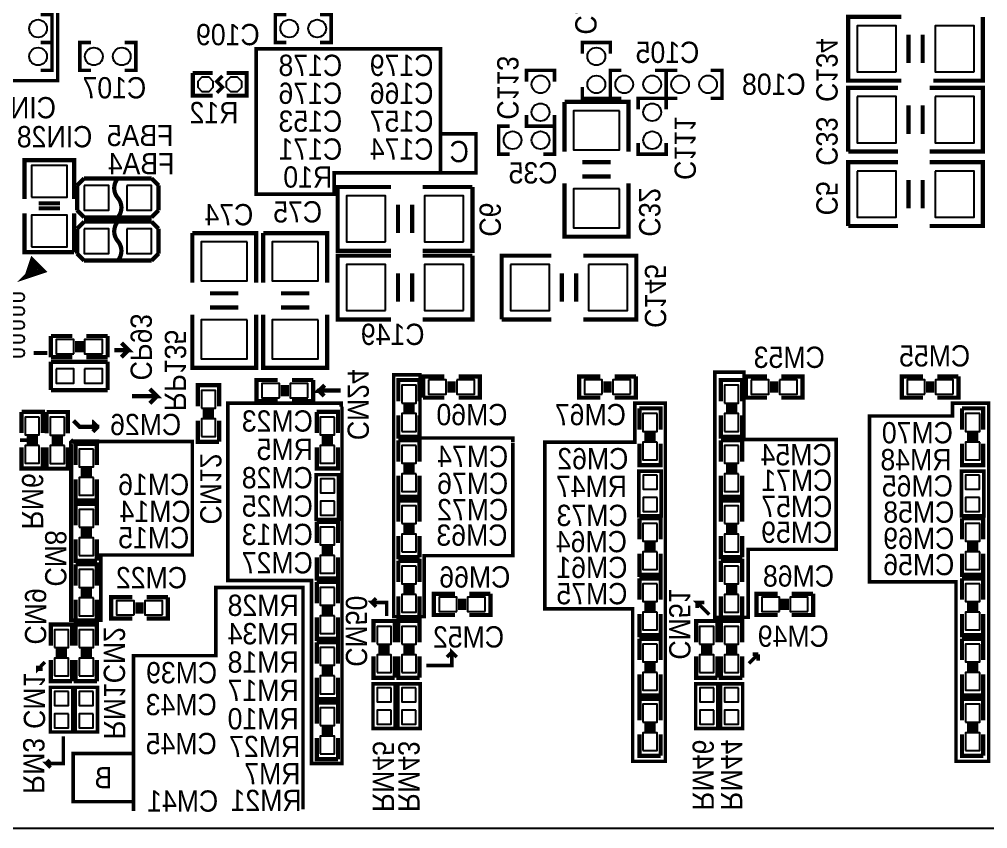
# Model space of a CAD drawing. Extents: x -5 to 120, y 0 to 85.
# Drawn here: x 33.94 to 68.62, y 0 to 28.99 of the extents above; entities that cross this region are included whole.
import ezdxf

# ---------------------------------------------------------------- set-up
doc = ezdxf.new("R2010")
doc.units = 0
for name, color, linetype in [('BG_OUTLINE', 2, 'CONTINUOUS'), ('BG_SILKSCREEN_BOTTOM', 4, 'CONTINUOUS'), ('PG_SILKSCREEN_BOTTOM', 6, 'CONTINUOUS'), ('PIN_BOTTOM', 8, 'CONTINUOUS'), ('RD_SILKSCREEN_BOTTOM', 7, 'CONTINUOUS')]:
    doc.layers.add(name, color=color, linetype=linetype)

msp = doc.modelspace()

# ---------------------------------------------------------------- linework, layer by layer
at = {"layer": 'BG_OUTLINE'}
msp.add_lwpolyline([(0, 1.500124), (0, 83.49996, -0.414214), (1.500124, 85.000084), (113.4999, 85.000084, -0.414214), (115.000024, 83.49996), (115.000024, 1.500124, -0.414214), (113.4999, 0), (1.500124, 0, -0.414214), (0, 1.500124)], format="xyb", dxfattribs=at)
at = {"layer": 'BG_SILKSCREEN_BOTTOM'}
for points, const_width in [([(35.179, 32.258), (32.893, 32.258), (32.893, 29.337), (31.115, 29.337), (31.115, 32.004), (28.575, 32.004), (28.575, 28.702), (26.416, 28.702), (26.416, 26.289), (31.242, 26.289), (31.242, 26.797), (35.306, 26.797), (35.306, 32.258), (35.179, 32.258)], 0.127), ([(45.466, 27.94), (42.418, 27.94), (42.418, 22.733), (45.212, 22.733), (45.212, 23.495), (49.022, 23.495), (49.022, 27.94), (45.466, 27.94)], 0.127), ([(49.022, 23.495), (50.292, 23.495), (50.292, 24.892), (49.022, 24.892)], 0.127), ([(37.592, 17.399), (37.846, 17.145), (37.338, 17.145)], 0.1524), ([(37.846, 17.145), (37.592, 16.891)], 0.1524), ([(51.6128, 13.843), (51.6128, 13.9954), (48.2854, 13.9954), (48.2854, 16.256), (47.3456, 16.256), (47.3456, 7.5946), (48.4378, 7.5946), (48.4378, 9.779), (51.6128, 9.779), (51.6128, 13.8176)], 0.127), ([(62.7634, 13.9446), (59.8932, 13.9446), (59.8932, 16.3576), (58.8518, 16.3576), (58.8518, 7.5692), (60.0456, 7.5692), (60.0456, 10.0076), (63.1952, 10.0076), (63.1952, 13.9446), (62.7634, 13.9446)], 0.127), ([(45.44568, 15.6972), (44.66082, 15.6972), (44.6532, 15.68958), (44.66844, 15.68958), (44.8691, 15.89024)], 0.1524), ([(38.608, 15.748), (38.862, 15.494), (37.973, 15.494)], 0.1524), ([(44.6532, 15.68958), (44.6659, 15.68958), (44.8564, 15.49908)], 0.1524), ([(38.862, 15.494), (38.608, 15.24)], 0.1524), ([(45.4914, 15.113), (45.4914, 2.3368), (44.3992, 2.3368), (44.3992, 8.3058), (44.3992, 8.89), (41.402, 8.89), (41.402, 15.24), (45.466, 15.24), (45.466, 15.113)], 0.127), ([(56.896, 15.24), (55.9816, 15.24), (55.9816, 13.843), (52.7558, 13.843), (52.7558, 7.874), (55.9054, 7.874), (55.9054, 2.413), (57.0738, 2.413), (57.0738, 15.24), (56.896, 15.24)], 0.127), ([(68.6054, 15.24), (67.3608, 15.24), (67.3608, 14.7828), (64.389, 14.7828), (64.389, 8.8392), (67.4878, 8.8392), (67.4878, 2.413), (68.6562, 2.413), (68.6562, 15.24), (68.6054, 15.24)], 0.127), ([(35.872674, 14.616938), (36.091876, 14.397736), (36.727638, 14.397736), (36.727638, 14.383258), (36.56584, 14.221714)], 0.1524), ([(36.727638, 14.397736), (36.54806, 14.577314), (36.540694, 14.577314)], 0.1524), ([(33.9598, 13.9192), (34.2392, 13.9192)], 0.127), ([(38.0238, 0.635), (38.0238, 6.1976), (40.9702, 6.1976), (40.9702, 7.9756), (40.9702, 8.636), (44.0944, 8.636), (44.0944, 7.9756), (44.0944, 0.6858)], 0.127), ([(47.0916, 7.62), (47.0916, 8.1026), (46.5582, 8.1026), (46.7106, 7.9502)], 0.127), ([(46.5582, 8.1026), (46.7106, 8.255)], 0.127), ([(58.6486, 7.6708), (58.2168, 8.1026), (58.4708, 8.1026)], 0.127), ([(58.2168, 8.1026), (58.2168, 7.8994)], 0.127), ([(48.514, 5.842), (49.4284, 5.842), (49.4284, 6.3246), (49.6062, 6.1468)], 0.127), ([(49.4284, 6.3246), (49.2506, 6.1468)], 0.127), ([(60.071, 5.9182), (60.4012, 6.2484)], 0.127), ([(60.4012, 6.2484), (60.198, 6.2484)], 0.127), ([(60.4012, 6.2484), (60.4012, 6.0198)], 0.127), ([(34.8488, 5.969), (34.5948, 5.715), (34.5948, 5.842)], 0.127), ([(34.5948, 5.715), (34.7726, 5.715)], 0.127), ([(35.5092, 3.302), (35.5092, 2.3368), (34.8996, 2.3368), (35.052, 2.1844)], 0.127), ([(34.8996, 2.3368), (35.0266, 2.4638)], 0.127), ([(37.9984, 2.6924), (35.8648, 2.6924), (35.8648, 0.9652), (37.9984, 0.9652)], 0.127)]:
    msp.add_lwpolyline(points, dxfattribs=dict(at, const_width=const_width))
msp.add_lwpolyline([(39.8272, 13.8684, 0.127, 0.127, 0), (36.8046, 13.8684, 0.1524, 0.1524, 0), (35.82924, 13.8684, 0.1524, 0.1524, 0), (35.82162, 13.87602, 0.1524, 0.1524, 0), (35.7886, 13.843, 0.1524, 0.1524, 0), (35.7886, 7.4676, 0.127, 0.127, 0), (36.8554, 7.4676, 0.127, 0.127, 0), (36.8554, 9.8044, 0.127, 0.127, 0), (40.132, 9.8044, 0.127, 0.127, 0), (40.132, 13.8684, 0.127, 0.127, 0), (39.5224, 13.8684, 0.127, 0.127, 0)], format="xyseb", dxfattribs=at)
at = {"layer": 'PG_SILKSCREEN_BOTTOM'}
for points, const_width in [([(34.70402, 28.165552), (35.10407, 28.165552), (35.10407, 29.165804), (34.70402, 29.165804)], 0.127), ([(43.504104, 28.165552), (43.104054, 28.165552), (43.104054, 29.165804), (43.504104, 29.165804)], 0.127), ([(44.704, 28.165552), (45.10405, 28.165552), (45.10405, 29.165804), (44.704, 29.165804)], 0.127), ([(65.532, 29.083), (63.627, 29.083), (63.627, 26.797), (65.532, 26.797)], 0.1524), ([(66.675, 26.797), (68.453, 26.797), (68.453, 29.083)], 0.1524), ([(65.786, 28.448), (65.786, 27.432)], 0.1524), ([(66.294, 28.448), (66.294, 27.432)], 0.1524), ([(34.70402, 27.165554), (35.10407, 27.165554), (35.10407, 28.165806), (34.70402, 28.165806)], 0.127), ([(36.504118, 27.165554), (36.104068, 27.165554), (36.104068, 28.165806), (36.504118, 28.165806)], 0.127), ([(37.704014, 27.165554), (38.104064, 27.165554), (38.104064, 28.165806), (37.704014, 28.165806)], 0.127), ([(54.104032, 27.765502), (54.104032, 28.165552), (55.104284, 28.165552), (55.104284, 27.765502)], 0.127), ([(40.857932, 26.259282), (40.146732, 26.259282), (40.146732, 27.072082)], 0.1524), ([(40.146732, 27.072082), (40.857932, 27.072082)], 0.1524), ([(41.365932, 27.072082), (42.077132, 27.072082), (42.077132, 26.259282), (41.365932, 26.259282)], 0.1524), ([(53.104288, 26.765758), (53.104288, 27.165808), (52.104036, 27.165808), (52.104036, 26.765758)], 0.127), ([(55.50408, 27.165808), (55.10403, 27.165808), (55.10403, 26.165556), (55.50408, 26.165556)], 0.127), ([(56.703976, 27.165808), (57.104026, 27.165808), (57.104026, 26.165556), (56.703976, 26.165556)], 0.127), ([(57.50433, 26.165556), (57.10428, 26.165556), (57.10428, 27.165808), (57.50433, 27.165808)], 0.127), ([(58.704226, 26.165556), (59.104276, 26.165556), (59.104276, 27.165808), (58.704226, 27.165808)], 0.127), ([(41.212008, 26.965656), (41.011856, 26.765758), (41.212008, 26.565606), (41.011856, 26.365708)], 0.127), ([(54.104032, 26.565606), (54.104032, 26.165556), (55.104284, 26.165556), (55.104284, 26.565606)], 0.127), ([(65.405, 26.543), (63.627, 26.543), (63.627, 24.257)], 0.1524), ([(66.548, 24.257), (68.453, 24.257), (68.453, 26.543), (66.548, 26.543)], 0.1524), ([(55.753, 24.257), (55.753, 26.035), (53.467, 26.035)], 0.1524), ([(53.467, 26.035), (53.467, 24.257)], 0.1524), ([(57.10428, 25.76576), (57.10428, 26.16581), (56.104028, 26.16581), (56.104028, 25.76576)], 0.127), ([(65.786, 24.892), (65.786, 25.908)], 0.1524), ([(66.294, 24.892), (66.294, 25.908)], 0.1524), ([(53.104288, 25.565862), (53.104288, 25.165812), (52.104036, 25.165812), (52.104036, 25.565862)], 0.127), ([(51.504088, 25.165812), (51.104038, 25.165812), (51.104038, 24.16556), (51.504088, 24.16556)], 0.127), ([(52.703984, 25.165812), (53.104034, 25.165812), (53.104034, 24.16556), (52.703984, 24.16556)], 0.127), ([(57.10428, 24.565864), (57.10428, 24.165814), (56.104028, 24.165814), (56.104028, 24.565864)], 0.127), ([(63.627, 24.257), (65.405, 24.257)], 0.1524), ([(35.89782, 22.5552), (35.89782, 23.9522), (35.77082, 23.9522), (34.11982, 23.9522), (34.11982, 22.5552)], 0.1524), ([(54.102, 23.876), (55.118, 23.876)], 0.1524), ([(65.405, 23.876), (63.627, 23.876), (63.627, 21.59)], 0.1524), ([(66.548, 21.59), (68.453, 21.59), (68.453, 23.876), (66.548, 23.876)], 0.1524), ([(36.00196, 23.04288), (36.25596, 23.29688)], 0.1524), ([(36.25596, 23.29688), (38.66896, 23.29688)], 0.1524), ([(38.66896, 23.29688), (38.92296, 23.04288)], 0.1524), ([(54.102, 23.368), (55.118, 23.368)], 0.1524), ([(65.786, 22.225), (65.786, 23.241)], 0.1524), ([(66.294, 22.225), (66.294, 23.241)], 0.1524), ([(36.00196, 22.15388), (36.00196, 23.04288)], 0.1524), ([(38.92296, 23.04288), (38.92296, 22.15388)], 0.1524), ([(47.244, 22.987), (45.339, 22.987), (45.339, 20.701), (47.244, 20.701)], 0.1524), ([(48.387, 20.701), (50.165, 20.701), (50.165, 22.987)], 0.1524), ([(50.165, 22.987), (48.387, 22.987)], 0.1524), ([(53.467, 23.114), (53.467, 21.209), (55.753, 21.209), (55.753, 23.114)], 0.1524), ([(35.38982, 22.4028), (34.62782, 22.4028)], 0.1524), ([(35.38982, 22.225), (34.62782, 22.225)], 0.1524), ([(36.25596, 21.89988), (36.00196, 22.15388)], 0.1524), ([(38.92296, 22.15388), (38.66896, 21.89988)], 0.1524), ([(47.498, 22.352), (47.498, 21.336)], 0.1524), ([(48.006, 22.352), (48.006, 21.336)], 0.1524), ([(34.11982, 22.0472), (34.11982, 20.6502), (35.89782, 20.6502)], 0.1524), ([(35.89782, 20.6502), (35.89782, 22.0472)], 0.1524), ([(38.66896, 21.89988), (36.25596, 21.89988)], 0.1524), ([(36.00196, 21.49348), (36.25596, 21.74748)], 0.1524), ([(36.00196, 20.60448), (36.00196, 21.49348)], 0.1524), ([(36.25596, 21.74748), (38.66896, 21.74748)], 0.1524), ([(38.66896, 21.74748), (38.92296, 21.49348)], 0.1524), ([(38.92296, 21.49348), (38.92296, 20.60448)], 0.1524), ([(63.627, 21.59), (65.405, 21.59)], 0.1524), ([(42.418, 19.558), (42.418, 21.336), (40.132, 21.336)], 0.1524), ([(40.132, 21.336), (40.132, 19.558)], 0.1524), ([(44.958, 19.558), (44.958, 21.336), (42.672, 21.336)], 0.1524), ([(42.672, 21.336), (42.672, 19.558)], 0.1524), ([(34.228278, 19.808444), (34.405062, 20.338796), (34.758376, 19.985228), (34.228278, 19.808444), (34.511234, 20.0914)], 0.199898), ([(36.25596, 20.35048), (36.00196, 20.60448)], 0.1524), ([(38.92296, 20.60448), (38.66896, 20.35048)], 0.1524), ([(47.244, 20.52828), (45.339, 20.52828), (45.339, 18.24228), (47.244, 18.24228)], 0.1524), ([(48.387, 18.24228), (50.165, 18.24228), (50.165, 20.52828)], 0.1524), ([(50.165, 20.52828), (48.387, 20.52828)], 0.1524), ([(52.98948, 20.52828), (51.21148, 20.52828), (51.21148, 18.24228)], 0.1524), ([(54.13248, 18.24228), (56.03748, 18.24228), (56.03748, 20.52828), (54.13248, 20.52828)], 0.1524), ([(38.66896, 20.35048), (36.25596, 20.35048)], 0.1524), ([(47.498, 19.89328), (47.498, 18.87728)], 0.1524), ([(48.006, 19.89328), (48.006, 18.87728)], 0.1524), ([(53.37048, 18.87728), (53.37048, 19.89328)], 0.1524), ([(53.87848, 18.87728), (53.87848, 19.89328)], 0.1524), ([(40.767, 19.177), (41.783, 19.177)], 0.1524), ([(43.307, 19.177), (44.323, 19.177)], 0.1524), ([(40.767, 18.669), (41.783, 18.669)], 0.1524), ([(43.307, 18.669), (44.323, 18.669)], 0.1524), ([(40.132, 18.415), (40.132, 16.51), (42.418, 16.51), (42.418, 18.415)], 0.1524), ([(42.672, 18.415), (42.672, 16.51), (44.958, 16.51), (44.958, 18.415)], 0.1524), ([(51.21148, 18.24228), (52.98948, 18.24228)], 0.1524), ([(35.82924, 17.65046), (35.06724, 17.65046)], 0.1524), ([(35.06724, 17.65046), (35.06724, 16.88846)], 0.1524), ([(37.09924, 17.65046), (36.33724, 17.65046)], 0.1524), ([(37.09924, 16.88846), (37.09924, 17.65046)], 0.1524), ([(36.00704, 17.47266), (36.00704, 17.06626)], 0.1524), ([(36.15944, 17.47266), (36.15944, 17.06626)], 0.1524), ([(34.942018, 17.041622), (34.442146, 17.041622)], 0.1524), ([(35.06724, 16.88846), (35.82924, 16.88846)], 0.1524), ([(35.06724, 16.7259), (37.09924, 16.7259)], 0.1524), ([(35.06724, 15.7099), (35.06724, 16.7259)], 0.1524), ([(36.33724, 16.88846), (37.09924, 16.88846)], 0.1524), ([(37.09924, 16.7259), (37.09924, 15.7099)], 0.1524), ([(41.08958, 15.12824), (41.08958, 15.89024), (40.32758, 15.89024), (40.32758, 15.12824)], 0.1524), ([(43.191684, 16.07439), (42.429684, 16.07439), (42.429684, 15.31239), (43.191684, 15.31239)], 0.1524), ([(43.369484, 15.89659), (43.369484, 15.49019)], 0.1524), ([(43.521884, 15.89659), (43.521884, 15.49019)], 0.1524), ([(43.699684, 15.31239), (44.461684, 15.31239), (44.461684, 16.07439)], 0.1524), ([(44.461684, 16.07439), (43.699684, 16.07439)], 0.1524), ([(48.271684, 15.31239), (48.271684, 16.07439), (47.509684, 16.07439), (47.509684, 15.31239)], 0.1524), ([(49.160684, 16.20139), (48.398684, 16.20139), (48.398684, 15.43939)], 0.1524), ([(49.338484, 15.61719), (49.338484, 16.02359)], 0.1524), ([(49.490884, 15.61719), (49.490884, 16.02359)], 0.1524), ([(49.668684, 15.43939), (50.430684, 15.43939), (50.430684, 16.20139), (49.668684, 16.20139)], 0.1524), ([(54.748684, 16.20139), (53.986684, 16.20139), (53.986684, 15.43939), (54.748684, 15.43939)], 0.1524), ([(54.926484, 16.02359), (54.926484, 15.61719)], 0.1524), ([(55.078884, 16.02359), (55.078884, 15.61719)], 0.1524), ([(55.256684, 15.43939), (56.018684, 15.43939), (56.018684, 16.20139)], 0.1524), ([(56.018684, 16.20139), (55.256684, 16.20139)], 0.1524), ([(59.828684, 15.31239), (59.828684, 16.07439), (59.066684, 16.07439), (59.066684, 15.31239)], 0.1524), ([(60.717684, 16.20139), (59.955684, 16.20139), (59.955684, 15.43939)], 0.1524), ([(60.895484, 15.61719), (60.895484, 16.02359)], 0.1524), ([(61.047884, 15.61719), (61.047884, 16.02359)], 0.1524), ([(61.225684, 15.43939), (61.987684, 15.43939), (61.987684, 16.20139), (61.225684, 16.20139)], 0.1524), ([(66.305684, 16.20139), (65.543684, 16.20139), (65.543684, 15.43939), (66.305684, 15.43939)], 0.1524), ([(66.483484, 16.02359), (66.483484, 15.61719)], 0.1524), ([(66.635884, 16.02359), (66.635884, 15.61719)], 0.1524), ([(66.813684, 15.43939), (67.575684, 15.43939), (67.575684, 16.20139)], 0.1524), ([(67.575684, 16.20139), (66.813684, 16.20139)], 0.1524), ([(37.09924, 15.7099), (35.06724, 15.7099)], 0.1524), ([(48.398684, 15.43939), (49.160684, 15.43939)], 0.1524), ([(59.955684, 15.43939), (60.717684, 15.43939)], 0.1524), ([(34.77768, 14.17066), (34.77768, 14.93266), (34.01568, 14.93266)], 0.1524), ([(34.01568, 14.93266), (34.01568, 14.17066)], 0.1524), ([(35.6743, 14.16558), (35.6743, 14.92758), (34.9123, 14.92758)], 0.1524), ([(34.9123, 14.92758), (34.9123, 14.16558)], 0.1524), ([(40.91178, 14.95044), (40.50538, 14.95044)], 0.1524), ([(45.350684, 14.16939), (45.350684, 14.93139), (44.588684, 14.93139)], 0.1524), ([(44.588684, 14.93139), (44.588684, 14.16939)], 0.1524), ([(48.093884, 15.13459), (47.687484, 15.13459)], 0.1524), ([(48.093884, 14.98219), (47.687484, 14.98219)], 0.1524), ([(56.907684, 14.29639), (56.907684, 15.05839), (56.145684, 15.05839)], 0.1524), ([(56.145684, 15.05839), (56.145684, 14.29639)], 0.1524), ([(59.650884, 15.13459), (59.244484, 15.13459)], 0.1524), ([(59.650884, 14.98219), (59.244484, 14.98219)], 0.1524), ([(68.464684, 14.29639), (68.464684, 15.05839), (67.702684, 15.05839)], 0.1524), ([(67.702684, 15.05839), (67.702684, 14.29639)], 0.1524), ([(40.32758, 14.62024), (40.32758, 13.85824), (41.08958, 13.85824)], 0.1524), ([(40.91178, 14.79804), (40.50538, 14.79804)], 0.1524), ([(41.08958, 13.85824), (41.08958, 14.62024)], 0.1524), ([(47.509684, 14.80439), (47.509684, 14.04239), (48.271684, 14.04239)], 0.1524), ([(48.271684, 14.04239), (48.271684, 14.80439)], 0.1524), ([(59.066684, 14.80439), (59.066684, 14.04239), (59.828684, 14.04239)], 0.1524), ([(59.828684, 14.04239), (59.828684, 14.80439)], 0.1524), ([(34.19348, 13.99286), (34.59988, 13.99286)], 0.1524), ([(34.19348, 13.84046), (34.59988, 13.84046)], 0.1524), ([(35.0901, 13.98778), (35.4965, 13.98778)], 0.1524), ([(35.0901, 13.83538), (35.4965, 13.83538)], 0.1524), ([(44.766484, 13.99159), (45.172884, 13.99159)], 0.1524), ([(44.766484, 13.83919), (45.172884, 13.83919)], 0.1524), ([(48.271684, 13.15339), (48.271684, 13.91539), (47.509684, 13.91539)], 0.1524), ([(47.509684, 13.91539), (47.509684, 13.15339)], 0.1524), ([(56.323484, 14.11859), (56.729884, 14.11859)], 0.1524), ([(56.323484, 13.96619), (56.729884, 13.96619)], 0.1524), ([(59.828684, 13.15339), (59.828684, 13.91539), (59.066684, 13.91539)], 0.1524), ([(59.066684, 13.91539), (59.066684, 13.15339)], 0.1524), ([(67.880484, 14.11859), (68.286884, 14.11859)], 0.1524), ([(67.880484, 13.96619), (68.286884, 13.96619)], 0.1524), ([(34.01568, 13.66266), (34.01568, 12.90066), (34.77768, 12.90066), (34.77768, 13.66266)], 0.1524), ([(34.9123, 13.65758), (34.9123, 12.89558), (35.6743, 12.89558), (35.6743, 13.65758)], 0.1524), ([(36.714684, 13.02639), (36.714684, 13.78839), (35.952684, 13.78839)], 0.1524), ([(35.952684, 13.78839), (35.952684, 13.02639)], 0.1524), ([(44.588684, 13.66139), (44.588684, 12.89939), (45.350684, 12.89939), (45.350684, 13.66139)], 0.1524), ([(56.145684, 13.78839), (56.145684, 13.02639), (56.907684, 13.02639), (56.907684, 13.78839)], 0.1524), ([(67.702684, 13.78839), (67.702684, 13.02639), (68.464684, 13.02639), (68.464684, 13.78839)], 0.1524), ([(36.130484, 12.84859), (36.536884, 12.84859)], 0.1524), ([(47.687484, 12.97559), (48.093884, 12.97559)], 0.1524), ([(47.687484, 12.82319), (48.093884, 12.82319)], 0.1524), ([(56.925464, 11.21029), (56.127904, 11.21029), (56.127904, 12.81049), (56.925464, 12.81049), (56.925464, 11.21029)], 0.127), ([(59.244484, 12.97559), (59.650884, 12.97559)], 0.1524), ([(59.244484, 12.82319), (59.650884, 12.82319)], 0.1524), ([(68.482464, 11.21029), (67.684904, 11.21029), (67.684904, 12.81049), (68.482464, 12.81049), (68.482464, 11.21029)], 0.127), ([(35.952684, 12.51839), (35.952684, 11.75639), (36.714684, 11.75639), (36.714684, 12.51839)], 0.1524), ([(36.130484, 12.69619), (36.536884, 12.69619)], 0.1524), ([(45.368464, 11.08329), (44.570904, 11.08329), (44.570904, 12.68349), (45.368464, 12.68349), (45.368464, 11.08329)], 0.127), ([(47.509684, 12.64539), (47.509684, 11.88339), (48.271684, 11.88339), (48.271684, 12.64539)], 0.1524), ([(59.066684, 12.64539), (59.066684, 11.88339), (59.828684, 11.88339), (59.828684, 12.64539)], 0.1524), ([(48.271684, 10.99439), (48.271684, 11.75639), (47.509684, 11.75639), (47.509684, 10.99439)], 0.1524), ([(59.828684, 10.99439), (59.828684, 11.75639), (59.066684, 11.75639), (59.066684, 10.99439)], 0.1524), ([(36.714684, 10.86739), (36.714684, 11.62939), (35.952684, 11.62939), (35.952684, 10.86739)], 0.1524), ([(56.907684, 10.35939), (56.907684, 11.12139), (56.145684, 11.12139)], 0.1524), ([(56.145684, 11.12139), (56.145684, 10.35939)], 0.1524), ([(68.464684, 10.35939), (68.464684, 11.12139), (67.702684, 11.12139)], 0.1524), ([(67.702684, 11.12139), (67.702684, 10.35939)], 0.1524), ([(36.536884, 10.68959), (36.130484, 10.68959)], 0.1524), ([(45.350684, 10.23239), (45.350684, 10.99439), (44.588684, 10.99439)], 0.1524), ([(44.588684, 10.99439), (44.588684, 10.23239)], 0.1524), ([(48.093884, 10.81659), (47.687484, 10.81659)], 0.1524), ([(59.650884, 10.81659), (59.244484, 10.81659)], 0.1524), ([(35.952684, 10.35939), (35.952684, 9.59739), (36.714684, 9.59739)], 0.1524), ([(36.536884, 10.53719), (36.130484, 10.53719)], 0.1524), ([(36.714684, 9.59739), (36.714684, 10.35939)], 0.1524), ([(47.509684, 10.48639), (47.509684, 9.72439), (48.271684, 9.72439)], 0.1524), ([(48.093884, 10.66419), (47.687484, 10.66419)], 0.1524), ([(48.271684, 9.72439), (48.271684, 10.48639)], 0.1524), ([(59.066684, 10.48639), (59.066684, 9.72439), (59.828684, 9.72439)], 0.1524), ([(59.650884, 10.66419), (59.244484, 10.66419)], 0.1524), ([(59.828684, 9.72439), (59.828684, 10.48639)], 0.1524), ([(44.766484, 10.05459), (45.172884, 10.05459)], 0.1524), ([(56.323484, 10.18159), (56.729884, 10.18159)], 0.1524), ([(56.323484, 10.02919), (56.729884, 10.02919)], 0.1524), ([(67.880484, 10.18159), (68.286884, 10.18159)], 0.1524), ([(67.880484, 10.02919), (68.286884, 10.02919)], 0.1524), ([(44.588684, 9.72439), (44.588684, 8.96239), (45.350684, 8.96239), (45.350684, 9.72439)], 0.1524), ([(44.766484, 9.90219), (45.172884, 9.90219)], 0.1524), ([(56.145684, 9.85139), (56.145684, 9.08939), (56.907684, 9.08939), (56.907684, 9.85139)], 0.1524), ([(67.702684, 9.85139), (67.702684, 9.08939), (68.464684, 9.08939), (68.464684, 9.85139)], 0.1524), ([(36.714684, 8.70839), (36.714684, 9.47039), (35.952684, 9.47039)], 0.1524), ([(35.952684, 9.47039), (35.952684, 8.70839)], 0.1524), ([(48.271684, 8.83539), (48.271684, 9.59739), (47.509684, 9.59739)], 0.1524), ([(47.509684, 9.59739), (47.509684, 8.83539)], 0.1524), ([(59.828684, 8.83539), (59.828684, 9.59739), (59.066684, 9.59739)], 0.1524), ([(59.066684, 9.59739), (59.066684, 8.83539)], 0.1524), ([(56.907684, 8.20039), (56.907684, 8.96239), (56.145684, 8.96239)], 0.1524), ([(56.145684, 8.96239), (56.145684, 8.20039)], 0.1524), ([(68.464684, 8.20039), (68.464684, 8.96239), (67.702684, 8.96239)], 0.1524), ([(67.702684, 8.96239), (67.702684, 8.20039)], 0.1524), ([(45.350684, 8.07339), (45.350684, 8.83539), (44.588684, 8.83539)], 0.1524), ([(44.588684, 8.83539), (44.588684, 8.07339)], 0.1524), ([(47.687484, 8.65759), (48.093884, 8.65759)], 0.1524), ([(59.244484, 8.65759), (59.650884, 8.65759)], 0.1524), ([(36.130484, 8.53059), (36.536884, 8.53059)], 0.1524), ([(36.130484, 8.37819), (36.536884, 8.37819)], 0.1524), ([(37.984684, 8.289544), (37.222684, 8.289544), (37.222684, 7.527544), (37.984684, 7.527544)], 0.1524), ([(38.492684, 7.527544), (39.254684, 7.527544), (39.254684, 8.289544)], 0.1524), ([(39.254684, 8.289544), (38.492684, 8.289544)], 0.1524), ([(47.509684, 8.32739), (47.509684, 7.56539), (48.271684, 7.56539), (48.271684, 8.32739)], 0.1524), ([(47.687484, 8.50519), (48.093884, 8.50519)], 0.1524), ([(49.541684, 8.416544), (48.779684, 8.416544), (48.779684, 7.654544), (49.541684, 7.654544)], 0.1524), ([(50.049684, 7.654544), (50.811684, 7.654544), (50.811684, 8.416544)], 0.1524), ([(50.811684, 8.416544), (50.049684, 8.416544)], 0.1524), ([(59.066684, 8.32739), (59.066684, 7.56539), (59.828684, 7.56539), (59.828684, 8.32739)], 0.1524), ([(59.244484, 8.50519), (59.650884, 8.50519)], 0.1524), ([(61.098684, 8.416544), (60.336684, 8.416544), (60.336684, 7.654544), (61.098684, 7.654544)], 0.1524), ([(61.606684, 7.654544), (62.368684, 7.654544), (62.368684, 8.416544)], 0.1524), ([(62.368684, 8.416544), (61.606684, 8.416544)], 0.1524), ([(35.952684, 8.20039), (35.952684, 7.43839), (36.714684, 7.43839), (36.714684, 8.20039)], 0.1524), ([(38.162484, 8.111744), (38.162484, 7.705344)], 0.1524), ([(38.314884, 8.111744), (38.314884, 7.705344)], 0.1524), ([(49.719484, 8.238744), (49.719484, 7.832344)], 0.1524), ([(49.871884, 8.238744), (49.871884, 7.832344)], 0.1524), ([(56.323484, 8.02259), (56.729884, 8.02259)], 0.1524), ([(61.276484, 8.238744), (61.276484, 7.832344)], 0.1524), ([(61.428884, 8.238744), (61.428884, 7.832344)], 0.1524), ([(67.880484, 8.02259), (68.286884, 8.02259)], 0.1524), ([(44.588684, 7.56539), (44.588684, 6.80339), (45.350684, 6.80339), (45.350684, 7.56539)], 0.1524), ([(44.766484, 7.89559), (45.172884, 7.89559)], 0.1524), ([(44.766484, 7.74319), (45.172884, 7.74319)], 0.1524), ([(56.145684, 7.69239), (56.145684, 6.93039), (56.907684, 6.93039), (56.907684, 7.69239)], 0.1524), ([(56.323484, 7.87019), (56.729884, 7.87019)], 0.1524), ([(67.702684, 7.69239), (67.702684, 6.93039), (68.464684, 6.93039), (68.464684, 7.69239)], 0.1524), ([(67.880484, 7.87019), (68.286884, 7.87019)], 0.1524), ([(35.825684, 6.54939), (35.825684, 7.31139), (35.063684, 7.31139), (35.063684, 6.54939)], 0.1524), ([(36.714684, 6.54939), (36.714684, 7.31139), (35.952684, 7.31139), (35.952684, 6.54939)], 0.1524), ([(47.382684, 6.67639), (47.382684, 7.43839), (46.620684, 7.43839), (46.620684, 6.67639)], 0.1524), ([(48.271684, 6.67639), (48.271684, 7.43839), (47.509684, 7.43839), (47.509684, 6.67639)], 0.1524), ([(58.939684, 6.67639), (58.939684, 7.43839), (58.177684, 7.43839), (58.177684, 6.67639)], 0.1524), ([(59.828684, 6.67639), (59.828684, 7.43839), (59.066684, 7.43839), (59.066684, 6.67639)], 0.1524), ([(45.350684, 5.91439), (45.350684, 6.67639), (44.588684, 6.67639)], 0.1524), ([(44.588684, 6.67639), (44.588684, 5.91439)], 0.1524), ([(56.907684, 6.04139), (56.907684, 6.80339), (56.145684, 6.80339)], 0.1524), ([(56.145684, 6.80339), (56.145684, 6.04139)], 0.1524), ([(68.464684, 6.04139), (68.464684, 6.80339), (67.702684, 6.80339)], 0.1524), ([(67.702684, 6.80339), (67.702684, 6.04139)], 0.1524), ([(35.647884, 6.37159), (35.241484, 6.37159)], 0.1524), ([(35.647884, 6.21919), (35.241484, 6.21919)], 0.1524), ([(36.536884, 6.37159), (36.130484, 6.37159)], 0.1524), ([(36.536884, 6.21919), (36.130484, 6.21919)], 0.1524), ([(46.620684, 6.16839), (46.620684, 5.40639), (47.382684, 5.40639)], 0.1524), ([(47.204884, 6.49859), (46.798484, 6.49859)], 0.1524), ([(47.204884, 6.34619), (46.798484, 6.34619)], 0.1524), ([(47.382684, 5.40639), (47.382684, 6.16839)], 0.1524), ([(47.509684, 6.16839), (47.509684, 5.40639), (48.271684, 5.40639)], 0.1524), ([(48.093884, 6.49859), (47.687484, 6.49859)], 0.1524), ([(48.093884, 6.34619), (47.687484, 6.34619)], 0.1524), ([(48.271684, 5.40639), (48.271684, 6.16839)], 0.1524), ([(58.177684, 6.16839), (58.177684, 5.40639), (58.939684, 5.40639)], 0.1524), ([(58.761884, 6.49859), (58.355484, 6.49859)], 0.1524), ([(58.761884, 6.34619), (58.355484, 6.34619)], 0.1524), ([(58.939684, 5.40639), (58.939684, 6.16839)], 0.1524), ([(59.066684, 6.16839), (59.066684, 5.40639), (59.828684, 5.40639)], 0.1524), ([(59.650884, 6.49859), (59.244484, 6.49859)], 0.1524), ([(59.650884, 6.34619), (59.244484, 6.34619)], 0.1524), ([(59.828684, 5.40639), (59.828684, 6.16839)], 0.1524), ([(35.063684, 6.04139), (35.063684, 5.27939), (35.825684, 5.27939)], 0.1524), ([(35.825684, 5.27939), (35.825684, 6.04139)], 0.1524), ([(35.952684, 6.04139), (35.952684, 5.27939), (36.714684, 5.27939)], 0.1524), ([(36.714684, 5.27939), (36.714684, 6.04139)], 0.1524), ([(56.323484, 5.86359), (56.729884, 5.86359)], 0.1524), ([(67.880484, 5.86359), (68.286884, 5.86359)], 0.1524), ([(44.766484, 5.73659), (45.172884, 5.73659)], 0.1524), ([(44.766484, 5.58419), (45.172884, 5.58419)], 0.1524), ([(56.145684, 5.53339), (56.145684, 4.77139), (56.907684, 4.77139), (56.907684, 5.53339)], 0.1524), ([(56.323484, 5.71119), (56.729884, 5.71119)], 0.1524), ([(67.702684, 5.53339), (67.702684, 4.77139), (68.464684, 4.77139), (68.464684, 5.53339)], 0.1524), ([(67.880484, 5.71119), (68.286884, 5.71119)], 0.1524), ([(44.588684, 5.40639), (44.588684, 4.64439), (45.350684, 4.64439), (45.350684, 5.40639)], 0.1524), ([(47.400464, 3.59029), (46.602904, 3.59029), (46.602904, 5.19049), (47.400464, 5.19049), (47.400464, 3.59029)], 0.127), ([(48.289464, 3.59029), (47.491904, 3.59029), (47.491904, 5.19049), (48.289464, 5.19049), (48.289464, 3.59029)], 0.127), ([(58.957464, 3.59029), (58.159904, 3.59029), (58.159904, 5.19049), (58.957464, 5.19049), (58.957464, 3.59029)], 0.127), ([(59.846464, 3.59029), (59.048904, 3.59029), (59.048904, 5.19049), (59.846464, 5.19049), (59.846464, 3.59029)], 0.127), ([(35.843464, 3.46329), (35.045904, 3.46329), (35.045904, 5.06349), (35.843464, 5.06349), (35.843464, 3.46329)], 0.127), ([(36.732464, 3.46329), (35.934904, 3.46329), (35.934904, 5.06349), (36.732464, 5.06349), (36.732464, 3.46329)], 0.127), ([(45.350684, 3.75539), (45.350684, 4.51739), (44.588684, 4.51739), (44.588684, 3.75539)], 0.1524), ([(56.907684, 3.88239), (56.907684, 4.64439), (56.145684, 4.64439), (56.145684, 3.88239)], 0.1524), ([(68.464684, 3.88239), (68.464684, 4.64439), (67.702684, 4.64439), (67.702684, 3.88239)], 0.1524), ([(45.172884, 3.57759), (44.766484, 3.57759)], 0.1524), ([(45.172884, 3.42519), (44.766484, 3.42519)], 0.1524), ([(56.729884, 3.70459), (56.323484, 3.70459)], 0.1524), ([(56.729884, 3.55219), (56.323484, 3.55219)], 0.1524), ([(68.286884, 3.70459), (67.880484, 3.70459)], 0.1524), ([(68.286884, 3.55219), (67.880484, 3.55219)], 0.1524), ([(44.588684, 3.24739), (44.588684, 2.48539), (45.350684, 2.48539)], 0.1524), ([(45.350684, 2.48539), (45.350684, 3.24739)], 0.1524), ([(56.145684, 3.37439), (56.145684, 2.61239), (56.907684, 2.61239)], 0.1524), ([(56.907684, 2.61239), (56.907684, 3.37439)], 0.1524), ([(67.702684, 3.37439), (67.702684, 2.61239), (68.464684, 2.61239)], 0.1524), ([(68.464684, 2.61239), (68.464684, 3.37439)], 0.1524)]:
    msp.add_lwpolyline(points, dxfattribs=dict(at, const_width=const_width))
at = {"layer": 'PG_SILKSCREEN_BOTTOM', "const_width": 0.1524}
for points in [[(37.46246, 23.29688, 0.366409), (37.46246, 22.598126)], [(37.46246, 22.598126), (37.46246, 22.59838, -0.366409), (37.46246, 21.899626)], [(37.46246, 21.74748, 0.366409), (37.46246, 21.048726)], [(37.46246, 21.048726), (37.46246, 21.04898, -0.366409), (37.46246, 20.350226)]]:
    msp.add_lwpolyline(points, format="xyb", dxfattribs=at)
at = {"layer": 'PIN_BOTTOM'}
for points in [[(65.3415, 27.1145), (65.3415, 28.7655), (63.9445, 28.7655), (63.9445, 27.1145)], [(68.1355, 27.1145), (68.1355, 28.7655), (66.7385, 28.7655), (66.7385, 27.1145)], [(40.730932, 26.411682), (40.883332, 26.564082), (40.883332, 26.767282), (40.730932, 26.919682), (40.476932, 26.919682), (40.324532, 26.767282), (40.324532, 26.564082), (40.476932, 26.411682)], [(41.746932, 26.411682), (41.899332, 26.564082), (41.899332, 26.767282), (41.746932, 26.919682), (41.492932, 26.919682), (41.340532, 26.767282), (41.340532, 26.564082), (41.492932, 26.411682)], [(63.9445, 26.2255), (63.9445, 24.5745), (65.3415, 24.5745), (65.3415, 26.2255)], [(66.7385, 26.2255), (66.7385, 24.5745), (68.1355, 24.5745), (68.1355, 26.2255)], [(55.4355, 25.7175), (53.7845, 25.7175), (53.7845, 24.3205), (55.4355, 24.3205)], [(34.37382, 22.6187), (35.64382, 22.6187), (35.64382, 23.7617), (34.37382, 23.7617)], [(63.9445, 23.5585), (63.9445, 21.9075), (65.3415, 21.9075), (65.3415, 23.5585)], [(66.7385, 23.5585), (66.7385, 21.9075), (68.1355, 21.9075), (68.1355, 23.5585)], [(36.25596, 23.04288), (36.25596, 22.15388), (37.14496, 22.15388), (37.14496, 23.04288)], [(37.77996, 23.04288), (37.77996, 22.15388), (38.66896, 22.15388), (38.66896, 23.04288)], [(55.4355, 22.9235), (53.7845, 22.9235), (53.7845, 21.5265), (55.4355, 21.5265)], [(47.0535, 21.0185), (47.0535, 22.6695), (45.6565, 22.6695), (45.6565, 21.0185)], [(49.8475, 21.0185), (49.8475, 22.6695), (48.4505, 22.6695), (48.4505, 21.0185)], [(34.37382, 20.8407), (35.64382, 20.8407), (35.64382, 21.9837), (34.37382, 21.9837)], [(36.25596, 21.49348), (36.25596, 20.60448), (37.14496, 20.60448), (37.14496, 21.49348)], [(37.77996, 21.49348), (37.77996, 20.60448), (38.66896, 20.60448), (38.66896, 21.49348)], [(42.1005, 21.0185), (40.4495, 21.0185), (40.4495, 19.6215), (42.1005, 19.6215)], [(44.6405, 21.0185), (42.9895, 21.0185), (42.9895, 19.6215), (44.6405, 19.6215)], [(47.0535, 18.55978), (47.0535, 20.21078), (45.6565, 20.21078), (45.6565, 18.55978)], [(49.8475, 18.55978), (49.8475, 20.21078), (48.4505, 20.21078), (48.4505, 18.55978)], [(51.52898, 20.21078), (51.52898, 18.55978), (52.92598, 18.55978), (52.92598, 20.21078)], [(54.32298, 20.21078), (54.32298, 18.55978), (55.71998, 18.55978), (55.71998, 20.21078)], [(42.1005, 18.2245), (40.4495, 18.2245), (40.4495, 16.8275), (42.1005, 16.8275)], [(44.6405, 18.2245), (42.9895, 18.2245), (42.9895, 16.8275), (44.6405, 16.8275)], [(35.89274, 17.01546), (35.89274, 17.52346), (35.25774, 17.52346), (35.25774, 17.01546)], [(36.90874, 17.01546), (36.90874, 17.52346), (36.27374, 17.52346), (36.27374, 17.01546)], [(35.25774, 16.4719), (35.25774, 15.9639), (35.89274, 15.9639), (35.89274, 16.4719)], [(36.27374, 16.4719), (36.27374, 15.9639), (36.90874, 15.9639), (36.90874, 16.4719)], [(48.589184, 16.07439), (48.589184, 15.56639), (49.224184, 15.56639), (49.224184, 16.07439)], [(49.605184, 16.07439), (49.605184, 15.56639), (50.240184, 15.56639), (50.240184, 16.07439)], [(54.812184, 15.56639), (54.812184, 16.07439), (54.177184, 16.07439), (54.177184, 15.56639)], [(55.828184, 15.56639), (55.828184, 16.07439), (55.193184, 16.07439), (55.193184, 15.56639)], [(60.146184, 16.07439), (60.146184, 15.56639), (60.781184, 15.56639), (60.781184, 16.07439)], [(61.162184, 16.07439), (61.162184, 15.56639), (61.797184, 15.56639), (61.797184, 16.07439)], [(66.369184, 15.56639), (66.369184, 16.07439), (65.734184, 16.07439), (65.734184, 15.56639)], [(67.385184, 15.56639), (67.385184, 16.07439), (66.750184, 16.07439), (66.750184, 15.56639)], [(40.45458, 15.06474), (40.96258, 15.06474), (40.96258, 15.69974), (40.45458, 15.69974)], [(43.255184, 15.43939), (43.255184, 15.94739), (42.620184, 15.94739), (42.620184, 15.43939)], [(44.271184, 15.43939), (44.271184, 15.94739), (43.636184, 15.94739), (43.636184, 15.43939)], [(47.636684, 15.24889), (48.144684, 15.24889), (48.144684, 15.88389), (47.636684, 15.88389)], [(59.193684, 15.24889), (59.701684, 15.24889), (59.701684, 15.88389), (59.193684, 15.88389)], [(34.65068, 14.74216), (34.14268, 14.74216), (34.14268, 14.10716), (34.65068, 14.10716)], [(35.5473, 14.73708), (35.0393, 14.73708), (35.0393, 14.10208), (35.5473, 14.10208)], [(40.45458, 14.04874), (40.96258, 14.04874), (40.96258, 14.68374), (40.45458, 14.68374)], [(45.223684, 14.74089), (44.715684, 14.74089), (44.715684, 14.10589), (45.223684, 14.10589)], [(47.636684, 14.23289), (48.144684, 14.23289), (48.144684, 14.86789), (47.636684, 14.86789)], [(56.780684, 14.86789), (56.272684, 14.86789), (56.272684, 14.23289), (56.780684, 14.23289)], [(59.193684, 14.23289), (59.701684, 14.23289), (59.701684, 14.86789), (59.193684, 14.86789)], [(68.337684, 14.86789), (67.829684, 14.86789), (67.829684, 14.23289), (68.337684, 14.23289)], [(34.65068, 13.72616), (34.14268, 13.72616), (34.14268, 13.09116), (34.65068, 13.09116)], [(35.5473, 13.72108), (35.0393, 13.72108), (35.0393, 13.08608), (35.5473, 13.08608)], [(36.587684, 13.59789), (36.079684, 13.59789), (36.079684, 12.96289), (36.587684, 12.96289)], [(45.223684, 13.72489), (44.715684, 13.72489), (44.715684, 13.08989), (45.223684, 13.08989)], [(48.144684, 13.72489), (47.636684, 13.72489), (47.636684, 13.08989), (48.144684, 13.08989)], [(56.780684, 13.85189), (56.272684, 13.85189), (56.272684, 13.21689), (56.780684, 13.21689)], [(59.701684, 13.72489), (59.193684, 13.72489), (59.193684, 13.08989), (59.701684, 13.08989)], [(68.337684, 13.85189), (67.829684, 13.85189), (67.829684, 13.21689), (68.337684, 13.21689)], [(36.587684, 12.58189), (36.079684, 12.58189), (36.079684, 11.94689), (36.587684, 11.94689)], [(45.219874, 12.53236), (44.719494, 12.53236), (44.719494, 12.03198), (45.219874, 12.03198)], [(48.144684, 12.70889), (47.636684, 12.70889), (47.636684, 12.07389), (48.144684, 12.07389)], [(56.776874, 12.65936), (56.276494, 12.65936), (56.276494, 12.15898), (56.776874, 12.15898)], [(59.701684, 12.70889), (59.193684, 12.70889), (59.193684, 12.07389), (59.701684, 12.07389)], [(68.333874, 12.65936), (67.833494, 12.65936), (67.833494, 12.15898), (68.333874, 12.15898)], [(56.776874, 11.8618), (56.276494, 11.8618), (56.276494, 11.36142), (56.776874, 11.36142)], [(68.333874, 11.8618), (67.833494, 11.8618), (67.833494, 11.36142), (68.333874, 11.36142)], [(45.219874, 11.7348), (44.719494, 11.7348), (44.719494, 11.23442), (45.219874, 11.23442)], [(47.636684, 10.93089), (48.144684, 10.93089), (48.144684, 11.56589), (47.636684, 11.56589)], [(59.193684, 10.93089), (59.701684, 10.93089), (59.701684, 11.56589), (59.193684, 11.56589)], [(36.079684, 10.80389), (36.587684, 10.80389), (36.587684, 11.43889), (36.079684, 11.43889)], [(45.223684, 10.80389), (44.715684, 10.80389), (44.715684, 10.16889), (45.223684, 10.16889)], [(56.780684, 10.93089), (56.272684, 10.93089), (56.272684, 10.29589), (56.780684, 10.29589)], [(68.337684, 10.93089), (67.829684, 10.93089), (67.829684, 10.29589), (68.337684, 10.29589)], [(36.079684, 9.78789), (36.587684, 9.78789), (36.587684, 10.42289), (36.079684, 10.42289)], [(47.636684, 9.91489), (48.144684, 9.91489), (48.144684, 10.54989), (47.636684, 10.54989)], [(59.193684, 9.91489), (59.701684, 9.91489), (59.701684, 10.54989), (59.193684, 10.54989)], [(45.223684, 9.78789), (44.715684, 9.78789), (44.715684, 9.15289), (45.223684, 9.15289)], [(56.780684, 9.91489), (56.272684, 9.91489), (56.272684, 9.27989), (56.780684, 9.27989)], [(68.337684, 9.91489), (67.829684, 9.91489), (67.829684, 9.27989), (68.337684, 9.27989)], [(48.144684, 9.40689), (47.636684, 9.40689), (47.636684, 8.77189), (48.144684, 8.77189)], [(59.701684, 9.40689), (59.193684, 9.40689), (59.193684, 8.77189), (59.701684, 8.77189)], [(36.587684, 9.27989), (36.079684, 9.27989), (36.079684, 8.64489), (36.587684, 8.64489)], [(56.780684, 8.77189), (56.272684, 8.77189), (56.272684, 8.13689), (56.780684, 8.13689)], [(68.337684, 8.77189), (67.829684, 8.77189), (67.829684, 8.13689), (68.337684, 8.13689)], [(45.223684, 8.64489), (44.715684, 8.64489), (44.715684, 8.00989), (45.223684, 8.00989)], [(48.144684, 8.39089), (47.636684, 8.39089), (47.636684, 7.75589), (48.144684, 7.75589)], [(59.701684, 8.39089), (59.193684, 8.39089), (59.193684, 7.75589), (59.701684, 7.75589)], [(36.587684, 8.26389), (36.079684, 8.26389), (36.079684, 7.62889), (36.587684, 7.62889)], [(38.048184, 7.654544), (38.048184, 8.162544), (37.413184, 8.162544), (37.413184, 7.654544)], [(39.064184, 7.654544), (39.064184, 8.162544), (38.429184, 8.162544), (38.429184, 7.654544)], [(49.605184, 7.781544), (49.605184, 8.289544), (48.970184, 8.289544), (48.970184, 7.781544)], [(50.621184, 7.781544), (50.621184, 8.289544), (49.986184, 8.289544), (49.986184, 7.781544)], [(61.162184, 7.781544), (61.162184, 8.289544), (60.527184, 8.289544), (60.527184, 7.781544)], [(62.178184, 7.781544), (62.178184, 8.289544), (61.543184, 8.289544), (61.543184, 7.781544)], [(56.780684, 7.75589), (56.272684, 7.75589), (56.272684, 7.12089), (56.780684, 7.12089)], [(68.337684, 7.75589), (67.829684, 7.75589), (67.829684, 7.12089), (68.337684, 7.12089)], [(45.223684, 7.62889), (44.715684, 7.62889), (44.715684, 6.99389), (45.223684, 6.99389)], [(35.190684, 6.48589), (35.698684, 6.48589), (35.698684, 7.12089), (35.190684, 7.12089)], [(36.079684, 6.48589), (36.587684, 6.48589), (36.587684, 7.12089), (36.079684, 7.12089)], [(46.747684, 6.61289), (47.255684, 6.61289), (47.255684, 7.24789), (46.747684, 7.24789)], [(47.636684, 6.61289), (48.144684, 6.61289), (48.144684, 7.24789), (47.636684, 7.24789)], [(58.304684, 6.61289), (58.812684, 6.61289), (58.812684, 7.24789), (58.304684, 7.24789)], [(59.193684, 6.61289), (59.701684, 6.61289), (59.701684, 7.24789), (59.193684, 7.24789)], [(56.780684, 6.61289), (56.272684, 6.61289), (56.272684, 5.97789), (56.780684, 5.97789)], [(68.337684, 6.61289), (67.829684, 6.61289), (67.829684, 5.97789), (68.337684, 5.97789)], [(45.223684, 6.48589), (44.715684, 6.48589), (44.715684, 5.85089), (45.223684, 5.85089)], [(35.190684, 5.46989), (35.698684, 5.46989), (35.698684, 6.10489), (35.190684, 6.10489)], [(36.079684, 5.46989), (36.587684, 5.46989), (36.587684, 6.10489), (36.079684, 6.10489)], [(46.747684, 5.59689), (47.255684, 5.59689), (47.255684, 6.23189), (46.747684, 6.23189)], [(47.636684, 5.59689), (48.144684, 5.59689), (48.144684, 6.23189), (47.636684, 6.23189)], [(58.304684, 5.59689), (58.812684, 5.59689), (58.812684, 6.23189), (58.304684, 6.23189)], [(59.193684, 5.59689), (59.701684, 5.59689), (59.701684, 6.23189), (59.193684, 6.23189)], [(56.780684, 5.59689), (56.272684, 5.59689), (56.272684, 4.96189), (56.780684, 4.96189)], [(68.337684, 5.59689), (67.829684, 5.59689), (67.829684, 4.96189), (68.337684, 4.96189)], [(45.223684, 5.46989), (44.715684, 5.46989), (44.715684, 4.83489), (45.223684, 4.83489)], [(35.694874, 4.91236), (35.194494, 4.91236), (35.194494, 4.41198), (35.694874, 4.41198)], [(36.583874, 4.91236), (36.083494, 4.91236), (36.083494, 4.41198), (36.583874, 4.41198)], [(47.251874, 5.03936), (46.751494, 5.03936), (46.751494, 4.53898), (47.251874, 4.53898)], [(48.140874, 5.03936), (47.640494, 5.03936), (47.640494, 4.53898), (48.140874, 4.53898)], [(58.808874, 5.03936), (58.308494, 5.03936), (58.308494, 4.53898), (58.808874, 4.53898)], [(59.697874, 5.03936), (59.197494, 5.03936), (59.197494, 4.53898), (59.697874, 4.53898)], [(44.715684, 3.69189), (45.223684, 3.69189), (45.223684, 4.32689), (44.715684, 4.32689)], [(47.251874, 4.2418), (46.751494, 4.2418), (46.751494, 3.74142), (47.251874, 3.74142)], [(48.140874, 4.2418), (47.640494, 4.2418), (47.640494, 3.74142), (48.140874, 3.74142)], [(56.272684, 3.81889), (56.780684, 3.81889), (56.780684, 4.45389), (56.272684, 4.45389)], [(58.808874, 4.2418), (58.308494, 4.2418), (58.308494, 3.74142), (58.808874, 3.74142)], [(59.697874, 4.2418), (59.197494, 4.2418), (59.197494, 3.74142), (59.697874, 3.74142)], [(67.829684, 3.81889), (68.337684, 3.81889), (68.337684, 4.45389), (67.829684, 4.45389)], [(35.694874, 4.1148), (35.194494, 4.1148), (35.194494, 3.61442), (35.694874, 3.61442)], [(36.583874, 4.1148), (36.083494, 4.1148), (36.083494, 3.61442), (36.583874, 3.61442)], [(44.715684, 2.67589), (45.223684, 2.67589), (45.223684, 3.31089), (44.715684, 3.31089)], [(56.272684, 2.80289), (56.780684, 2.80289), (56.780684, 3.43789), (56.272684, 3.43789)], [(67.829684, 2.80289), (68.337684, 2.80289), (68.337684, 3.43789), (67.829684, 3.43789)]]:
    msp.add_lwpolyline(points, close=True, dxfattribs=at)
for points in [[(33.437576, 18.914618), (33.996376, 18.914618, 1), (33.996376, 19.168618), (33.437576, 19.168618, 1)], [(33.437576, 18.414746), (33.996376, 18.414746, 1), (33.996376, 18.668746), (33.437576, 18.668746, 1)], [(33.437576, 17.91462), (33.996376, 17.91462, 1), (33.996376, 18.16862), (33.437576, 18.16862, 1)], [(33.437576, 17.414494), (33.996376, 17.414494, 1), (33.996376, 17.668494), (33.437576, 17.668494, 1)], [(33.437576, 16.914622), (33.996376, 16.914622, 1), (33.996376, 17.168622), (33.437576, 17.168622, 1)]]:
    msp.add_lwpolyline(points, format="xyb", close=True, dxfattribs=at)
for centre in [(34.604198, 28.665678), (43.603926, 28.665678), (44.604178, 28.665678), (34.604198, 27.66568), (36.60394, 27.66568), (37.604192, 27.66568), (54.604158, 27.66568), (52.604162, 26.665936), (54.604158, 26.665428), (55.603902, 26.665682), (56.604154, 26.665682), (57.604152, 26.665682), (58.604404, 26.665682), (52.604162, 25.665684), (56.604154, 25.665938), (51.60391, 24.665686), (52.604162, 24.665686), (56.604154, 24.665686)]:
    msp.add_circle(centre, 0.3175, dxfattribs=at)

# ---------------------------------------------------------------- texts
at = {"layer": 'BG_SILKSCREEN_BOTTOM', "text_generation_flag": 2, "width": 0.936667}
for s, p in [('C', (50.038, 23.876)), ('B', (37.2618, 1.4478))]:
    msp.add_text(s, height=0.762, dxfattribs=at).set_placement(p)
at = {"layer": 'RD_SILKSCREEN_BOTTOM', "text_generation_flag": 2, "width": 0.936667}
for s, p in [('C112', (53.848, 28.448)), ('C134', (62.484, 26.035)), ('C113', (51.054, 25.4)), ('C111', (57.404, 23.241)), ('C33', (62.484, 23.749)), ('C32', (56.134, 21.209)), ('C5', (62.484, 21.971)), ('C6', (50.419, 21.209)), ('C145', (56.34228, 17.94002)), ('CP93', (37.91966, 16.05788)), ('RP135', (39.14648, 14.95552)), ('CM24', (45.69206, 13.91666)), ('CM12', (40.41267, 10.895584)), ('RM6', (34.027364, 10.71753)), ('CM8', (34.857944, 8.67283)), ('CM9', (34.134044, 6.59511)), ('CM51', (57.212484, 6.05409)), ('CM50', (45.630084, 5.80009)), ('CM2', (36.957, 5.207)), ('CM1', (34.093404, 3.57251)), ('RM1', (36.968684, 3.19659)), ('RM3', (34.073084, 1.24079)), ('RM46', (58.050684, 0.64389)), ('RM44', (59.066684, 0.64389)), ('RM45', (46.595284, 0.59309)), ('RM43', (47.509684, 0.59309))]:
    msp.add_text(s, height=0.762, rotation=270, dxfattribs=at).set_placement(p)
for s, p in [('C109', (42.545, 28.067)), ('C105', (58.293, 27.432)), ('C178', (45.501306, 26.965656)), ('C179', (48.771302, 26.965656)), ('C108', (62.103, 26.289)), ('C107', (38.481, 26.162)), ('C176', (45.501306, 25.965658)), ('C166', (48.771302, 25.965658)), ('CIN29', (35.24758, 25.44826)), ('R12', (41.783, 25.273)), ('C153', (45.501306, 24.96566)), ('C157', (48.771302, 24.96566)), ('CIN28', (36.5506, 24.4094)), ('FBA5', (39.45636, 24.45258)), ('C171', (45.50156, 23.965662)), ('C174', (48.771302, 23.965662)), ('FBA4', (39.48938, 23.4442)), ('R10', (45.141134, 22.965664)), ('C35', (53.213, 23.114)), ('C74', (42.3164, 21.6154)), ('C75', (44.7802, 21.717)), ('C149', (48.4505, 17.32788)), ('CM53', (62.787784, 16.50619)), ('CM55', (67.994784, 16.55699)), ('CM23', (44.45, 14.224)), ('CM60', (51.4223, 14.4526)), ('CM67', (55.6641, 14.4526)), ('CM26', (39.732966, 14.097254)), ('CM70', (67.37731, 13.803884)), ('RM5', (44.45, 13.208)), ('CM74', (51.4477, 12.954)), ('CM62', (55.751984, 12.87399)), ('CM54', (63.03391, 13.016484)), ('RM48', (67.32651, 12.838684)), ('CM28', (44.45, 12.192)), ('CM71', (63.05931, 12.102084)), ('CM16', (40.02151, 11.949684)), ('CM76', (51.4477, 11.9888)), ('RM47', (55.701184, 11.88339)), ('CM65', (67.37731, 11.898884)), ('CM25', (44.45, 11.176)), ('CM72', (51.4477, 11.049)), ('CM57', (63.05931, 11.162284)), ('CM14', (40.07231, 10.984484)), ('CM73', (55.726584, 10.84199)), ('CM58', (67.42811, 10.959084)), ('CM15', (40.02151, 10.044684)), ('CM13', (44.45, 10.16)), ('CM63', (51.4223, 10.1346)), ('CM59', (63.05423, 10.237724)), ('CM69', (67.42811, 10.019284)), ('CM64', (55.701184, 9.90219)), ('CM27', (44.45, 9.144)), ('CM61', (55.71871, 8.977884)), ('CM56', (67.42811, 9.079484)), ('CM22', (39.9415, 8.6106)), ('CM66', (51.5239, 8.636)), ('CM68', (63.117984, 8.670544)), ('CM75', (55.71871, 8.038084)), ('RM28', (43.942, 7.62)), ('RM34', (43.942, 6.604)), ('CM49', (62.93231, 6.514084)), ('CM52', (51.29911, 6.488684)), ('RM18', (43.942, 5.588)), ('CM39', (41.021, 5.207)), ('RM17', (43.942, 4.572)), ('CM43', (41.0083, 4.064)), ('RM10', (43.942, 3.556)), ('CM45', (41.0083, 2.667)), ('RM27', (43.996102, 2.562352)), ('RM7', (44.0055, 1.59004)), ('RM21', (44.046902, 0.629412)), ('CM41', (41.0591, 0.60706))]:
    msp.add_text(s, height=0.762, dxfattribs=at).set_placement(p)

doc.saveas('drawing.dxf')
